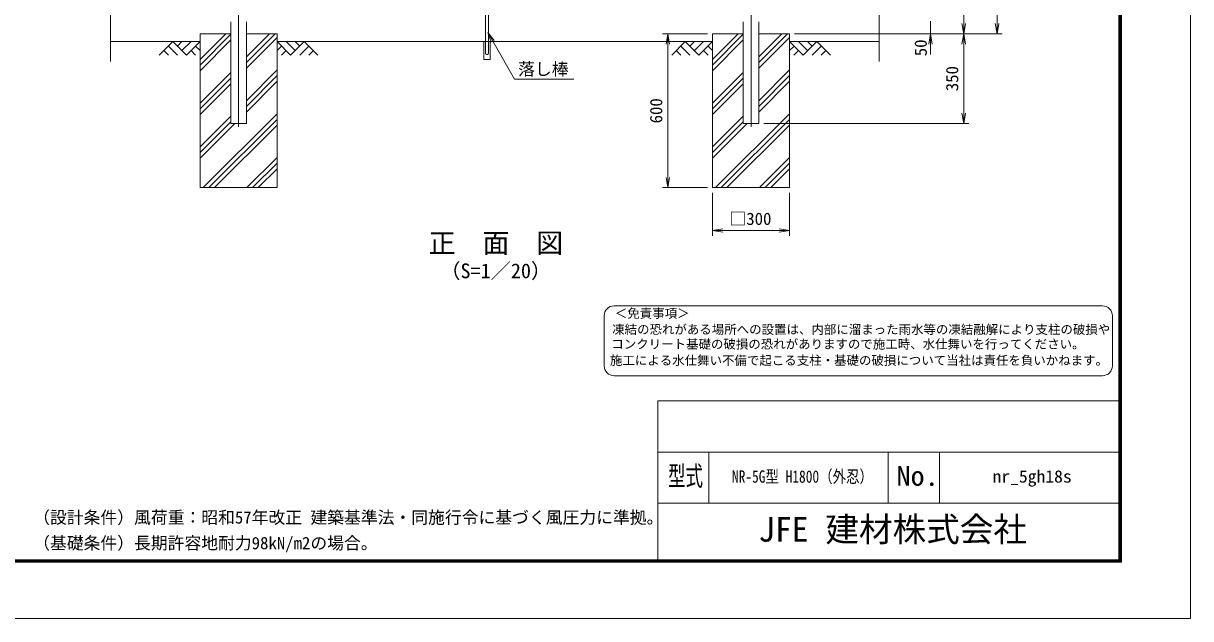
# Model space of a CAD drawing. Units: millimetres, scale not verified. Extents: x -4200 to 4200, y -2970 to 2970.
# Drawn here: x -356 to 4200, y -2970 to -648 of the extents above; entities that cross this region are included whole.
import ezdxf
from ezdxf.enums import TextEntityAlignment as Align

# ---------------------------------------------------------------- set-up
doc = ezdxf.new("R2010")
doc.units = ezdxf.units.MM
doc.header["$LTSCALE"] = 20
doc.linetypes.add('DASHED', pattern=[7.5, 6, -1.5])
doc.linetypes.add('USER1', pattern=[50.8, 31.75, -6.35, 6.35, -6.35])
for name, color, linetype, lineweight in [('0-0_D-STR-TXT', 7, 'Continuous', 9), ('0-1_D-TTL', 7, 'Continuous', 9), ('0-2_D-TTL-TXT', 7, 'Continuous', 18), ('0-3_D-STR4', 7, 'Continuous', 9), ('0-4_D-BMK', 2, 'USER1', 13), ('0-5_D-STR1', 1, 'Continuous', 18), ('0-6_D-BGD', 7, 'Continuous', 9), ('0-7_D-DCR-HCH', 7, 'Continuous', 9), ('0-8_D-STR3', 3, 'Continuous', 13), ('0-9_D-STR-DIM', 7, 'Continuous', 9), ('0-A_0', 7, 'Continuous', 9)]:
    doc.layers.add(name, color=color, linetype=linetype, lineweight=lineweight)
doc.styles.add('ＭＳ ゴシック', font='')
doc.styles.get('ＭＳ ゴシック').set_extended_font_data('MS Gothic')

# ---------------------------------------------------------------- blocks, each defined once
blk = doc.blocks.new('_Open')
at = {"layer": '0-A_0'}
blk.add_line((-20, 3.33), (0, 0), dxfattribs=at)
blk.add_lwpolyline([(-20, -3.33), (0, 0), (-20, 0)], dxfattribs=at)
blk = doc.blocks.new('MLeader1')
at = {"layer": '0-0_D-STR-TXT'}
blk.add_line((1470.63, -721.08), (1456.41, -683.1), dxfattribs=at)
for points in [[(1482.18, -714.41), (1456.41, -683.1), (1476.41, -717.74)], [(1476.41, -717.74), (1561.35, -864.87), (1785.96, -864.87), (1793.16, -864.87)]]:
    blk.add_lwpolyline(points, dxfattribs=at)

msp = doc.modelspace()

# ---------------------------------------------------------------- linework, layer by layer
at = {"layer": '0-1_D-TTL'}
for p, q in [((2120, -2120), (2120, -2740)), ((2120, -2120), (3920, -2120)), ((2120, -2320), (3920, -2320)), ((2320, -2320), (2320, -2520)), ((3020, -2320), (3020, -2520)), ((3220, -2320), (3220, -2520)), ((2120, -2520), (3920, -2520))]:
    msp.add_line(p, q, dxfattribs=at)
at = {"layer": '0-1_D-TTL', "color": 2, "lineweight": 18}
msp.add_lwpolyline([(-4200, 2970), (4200, 2970), (4200, -2970), (-4200, -2970)], close=True, dxfattribs=at)
at = {"layer": '0-1_D-TTL'}
for points in [[(-3930, 2750), (3930, 2750), (3930, -2750), (-3930, -2750)], [(-3927.5, 2747.5), (3927.5, 2747.5), (3927.5, -2747.5), (-3927.5, -2747.5)], [(-3925, 2745), (3925, 2745), (3925, -2745), (-3925, -2745)], [(-3922.5, 2742.5), (3922.5, 2742.5), (3922.5, -2742.5), (-3922.5, -2742.5)], [(-3920, 2740), (3920, 2740), (3920, -2740), (-3920, -2740)]]:
    msp.add_lwpolyline(points, close=True, dxfattribs=at)
at = {"layer": '0-2_D-TTL-TXT', "color": 2}
for p, q in [((3855.68, -1749.62), (1949.86, -1749.62)), ((1910.9, -1788.58), (1910.9, -1983.41)), ((3894.64, -1983.41), (3894.64, -1788.58)), ((1949.86, -2022.37), (3855.68, -2022.37))]:
    msp.add_line(p, q, dxfattribs=at)
for centre, start, end in [((1949.86, -1788.58), 90, 180), ((3855.68, -1788.58), 0, 90), ((1949.86, -1983.41), 180, 270), ((3855.68, -1983.41), 270, 0)]:
    msp.add_arc(centre, 38.97, start, end, dxfattribs=at)
at = {"layer": '0-3_D-STR4'}
for p, q in [((334.22, -688.63), (334.22, -1288.63)), ((334.22, -688.63), (453.97, -688.63)), ((514.47, -688.63), (634.22, -688.63)), ((634.22, -688.63), (634.22, -1288.63)), ((2334.22, -688.63), (2334.22, -1288.63)), ((2453.97, -688.63), (2334.22, -688.63)), ((2634.22, -688.63), (2514.47, -688.63)), ((2634.22, -688.63), (2634.22, -1288.63)), ((334.22, -1288.63), (634.22, -1288.63)), ((2634.22, -1288.63), (2334.22, -1288.63))]:
    msp.add_line(p, q, dxfattribs=at)
at = {"layer": '0-4_D-BMK'}
for p, q in [((484.22, 1615.52), (484.22, -1068.63)), ((2484.22, 1615.52), (2484.22, -1068.63))]:
    msp.add_line(p, q, dxfattribs=at)
at = {"layer": '0-5_D-STR1'}
for p, q in [((453.97, -641.63), (453.97, -1038.63)), ((514.47, -641.63), (514.47, -1038.63)), ((2453.97, -641.63), (2453.97, -1038.63)), ((2514.47, -641.63), (2514.47, -1038.63)), ((514.47, -1038.63), (453.97, -1038.63)), ((2453.97, -1038.63), (2514.47, -1038.63))]:
    msp.add_line(p, q, dxfattribs=at)
at = {"layer": '0-6_D-BGD'}
for p, q in [((-15.78, -718.63), (334.22, -718.63)), ((634.22, -718.63), (2334.22, -718.63)), ((2984.22, -718.63), (2634.22, -718.63))]:
    msp.add_line(p, q, dxfattribs=at)
at = {"layer": '0-7_D-DCR-HCH'}
for p, q in [((227.79, -718.63), (174.58, -771.84)), ((227.79, -718.63), (281, -771.84)), ((245.44, -736.46), (263.27, -718.63)), ((263.27, -754.11), (298.74, -718.63)), ((281, -771.84), (334.22, -718.63)), ((334.22, -788.23), (433.82, -688.63)), ((334.22, -810.33), (453.97, -690.58)), ((334.22, -832.43), (453.97, -712.68)), ((514.47, -800.79), (626.62, -688.63)), ((514.47, -778.69), (604.52, -688.63)), ((514.47, -822.89), (634.22, -703.14)), ((687.43, -771.84), (634.22, -718.63)), ((705.16, -754.11), (669.69, -718.63)), ((740.64, -718.63), (687.43, -771.84)), ((722.9, -736.37), (705.16, -718.63)), ((740.64, -718.63), (793.85, -771.84)), ((2227.79, -718.63), (2174.58, -771.84)), ((2227.79, -718.63), (2281, -771.84)), ((2245.53, -736.37), (2263.27, -718.63)), ((2263.27, -754.11), (2298.74, -718.63)), ((2281, -771.84), (2334.22, -718.63)), ((2334.22, -788.23), (2433.82, -688.63)), ((2334.22, -810.33), (2453.97, -690.58)), ((2334.22, -832.43), (2453.97, -712.68)), ((2514.47, -800.79), (2626.62, -688.63)), ((2514.47, -778.69), (2604.52, -688.63)), ((2514.47, -822.89), (2634.22, -703.14)), ((2687.43, -771.84), (2634.22, -718.63)), ((2705.16, -754.11), (2669.69, -718.63)), ((2740.64, -718.63), (2687.43, -771.84)), ((2722.99, -736.46), (2705.16, -718.63)), ((2740.64, -718.63), (2793.85, -771.84)), ((192.32, -754.11), (210.14, -771.84)), ((210.05, -736.37), (245.69, -771.84)), ((298.74, -754.11), (316.56, -771.84)), ((316.48, -736.37), (334.22, -754.03)), ((651.95, -736.37), (634.22, -754.03)), ((669.69, -754.11), (651.87, -771.84)), ((758.38, -736.37), (722.74, -771.84)), ((776.11, -754.11), (758.3, -771.84)), ((2192.32, -754.11), (2210.14, -771.84)), ((2210.05, -736.37), (2245.69, -771.84)), ((2298.74, -754.11), (2316.56, -771.84)), ((2316.48, -736.37), (2334.22, -754.03)), ((2651.95, -736.37), (2634.22, -754.03)), ((2669.69, -754.11), (2651.87, -771.84)), ((2758.38, -736.37), (2722.74, -771.84)), ((2776.11, -754.11), (2758.3, -771.84)), ((334.22, -958.94), (453.97, -839.19)), ((334.22, -981.04), (453.97, -861.29)), ((514.47, -949.4), (634.22, -829.65)), ((514.47, -971.5), (634.22, -851.75)), ((2334.22, -958.94), (2453.97, -839.19)), ((2334.22, -981.04), (2453.97, -861.29)), ((2514.47, -949.4), (2634.22, -829.65)), ((2514.47, -971.5), (2634.22, -851.75)), ((334.22, -1003.14), (453.97, -883.39)), ((514.47, -993.59), (634.22, -873.84)), ((2334.22, -1003.14), (2453.97, -883.39)), ((2514.47, -993.59), (2634.22, -873.84)), ((345.94, -1288.63), (634.22, -1000.36)), ((2345.94, -1288.63), (2634.22, -1000.36)), ((334.22, -1129.65), (453.97, -1009.9)), ((334.22, -1151.75), (453.97, -1032)), ((334.22, -1173.84), (469.43, -1038.63)), ((368.04, -1288.63), (634.22, -1022.46)), ((390.14, -1288.63), (634.22, -1044.55)), ((2334.22, -1129.65), (2453.97, -1009.9)), ((2334.22, -1151.75), (2453.97, -1032)), ((2334.22, -1173.84), (2469.43, -1038.63)), ((2368.04, -1288.63), (2634.22, -1022.46)), ((2390.14, -1288.63), (2634.22, -1044.55)), ((516.65, -1288.63), (634.22, -1171.07)), ((2516.65, -1288.63), (2634.22, -1171.07)), ((538.75, -1288.63), (634.22, -1193.17)), ((560.85, -1288.63), (634.22, -1215.26)), ((2538.75, -1288.63), (2634.22, -1193.17)), ((2560.85, -1288.63), (2634.22, -1215.26))]:
    msp.add_line(p, q, dxfattribs=at)
at = {"layer": '0-8_D-STR3'}
for p, q in [((1447.57, -515.63), (1447.57, -718.63)), ((1459.57, -515.63), (1459.57, -718.63)), ((1466.07, -718.63), (1466.07, -788.63))]:
    msp.add_line(p, q, dxfattribs=at)
at = {"layer": '0-8_D-STR3', "linetype": 'DASHED'}
for p, q in [((1447.57, -764.15), (1447.57, -718.63)), ((1459.57, -764.13), (1459.57, -718.63)), ((1455.07, -768.63), (1452.07, -768.63))]:
    msp.add_line(p, q, dxfattribs=at)
at = {"layer": '0-8_D-STR3'}
msp.add_lwpolyline([(1441.07, -718.63), (1441.07, -788.63), (1466.07, -788.63)], dxfattribs=at)
at = {"layer": '0-8_D-STR3', "linetype": 'DASHED'}
for centre, start, end in [((1452.07, -764.13), 179.99999, 270.00049), ((1455.07, -764.13), 269.99951, 0.00001)]:
    msp.add_arc(centre, 4.5, start, end, dxfattribs=at)
at = {"layer": '0-9_D-STR-DIM'}
for p, q in [((3444.22, 1535.37), (3444.22, -648.63)), ((3314.22, 1071.37), (3314.22, -648.63)), ((-15.78, 164.29), (-15.78, -795.94)), ((2984.22, 164.29), (2984.22, -795.94)), ((3184.22, -638.63), (3184.22, -688.63)), ((2314.22, -688.63), (2139, -688.63)), ((2159, -728.63), (2159, -1248.63)), ((2654.22, -688.63), (3204.22, -688.63)), ((2654.22, -688.63), (3334.22, -688.63)), ((2654.22, -688.63), (3464.22, -688.63)), ((2674.22, -688.63), (3334.22, -688.63)), ((3184.22, -728.63), (3184.22, -768.63)), ((3314.22, -728.63), (3314.22, -998.63)), ((2534.47, -1038.63), (3334.22, -1038.63)), ((2314.22, -1288.63), (2139, -1288.63)), ((2334.22, -1308.63), (2334.22, -1476.33)), ((2634.22, -1308.63), (2634.22, -1476.33)), ((2374.22, -1456.33), (2594.22, -1456.33))]:
    msp.add_line(p, q, dxfattribs=at)

# ---------------------------------------------------------------- block references
at = {"layer": '0-0_D-STR-TXT'}
msp.add_blockref('MLeader1', (0, 0), dxfattribs=at)
at = {"layer": '0-9_D-STR-DIM', "xscale": 2, "yscale": 2}
for p, rotation in [((3314.22, -688.63), 270), ((3444.22, -688.63), 270), ((2159, -688.63), 90), ((3184.22, -688.63), 90), ((3314.22, -688.63), 90), ((3314.22, -1038.63), 270), ((2159, -1288.63), 270), ((2334.22, -1456.33), 180)]:
    msp.add_blockref('_Open', p, dxfattribs=dict(at, rotation=rotation))
msp.add_blockref('_Open', (2634.22, -1456.33), dxfattribs=at)

# ---------------------------------------------------------------- texts
at = {"layer": '0-0_D-STR-TXT', "style": 'ＭＳ ゴシック'}
for s, p in [('落し棒', (1575.14, -864.73)), ('（設計条件）風荷重：昭和57年改正 建築基準法・同施行令に基づく風圧力に準拠。', (-317.45, -2613.6)), ('（基礎条件）長期許容地耐力98kN/m2の場合。', (-317.45, -2713.6))]:
    msp.add_text(s, height=48.09, dxfattribs=at).set_placement(p, align=Align.BOTTOM_LEFT)
at = {"layer": '0-2_D-TTL-TXT', "style": 'ＭＳ ゴシック'}
for s, height, p in [('正\u3000面\u3000図', 76.98, (1225.9, -1566.31)), ('（S=1／20）', 57.77, (1271.38, -1659.5)), ('＜免責事項＞ \u3000\u3000', 35.63, (1952.75, -1807.42)), ('凍結の恐れがある場所への設置は、内部に溜まった雨水等の凍結融解により支柱の破損や', 35.63, (1942.21, -1870.16)), ('コンクリート基礎の破損の恐れがありますので施工時、水仕舞いを行ってください。', 35.63, (1939.01, -1927.37)), ('施工による水仕舞い不備で起こる支柱・基礎の破損について当社は責任を負いかねます。 ', 35.63, (1933.56, -1990.88)), ('JFE 建材株式会社', 96.19, (2512.38, -2698.5))]:
    msp.add_text(s, height=height, dxfattribs=at).set_placement(p, align=Align.BOTTOM_LEFT)
for s, height, width, p in [('型式', 76.98, 0.65, (2160.27, -2474.8)), ('NR-5G型 H1800（外忍）', 48.09, 0.8, (2409.69, -2454.1)), ('No.', 76.98, 1.05, (3052, -2474.8)), ('nr_5gh18s', 48.09, 1.05, (3426.67, -2453.7))]:
    msp.add_text(s, height=height, dxfattribs=dict(at, width=width)).set_placement(p, align=Align.BOTTOM_LEFT)
at = {"layer": '0-9_D-STR-DIM', "style": 'ＭＳ ゴシック'}
for s, p in [('50', (3184.75, -776.01)), ('350', (3307.47, -912.51)), ('600', (2152.25, -1037.88))]:
    msp.add_text(s, height=48.09, rotation=90, dxfattribs=at).set_placement(p, align=Align.BOTTOM_LEFT)
msp.add_text('□300', height=48.09, dxfattribs=at).set_placement((2400.07, -1448.57), align=Align.BOTTOM_LEFT)

doc.saveas('drawing.dxf')
